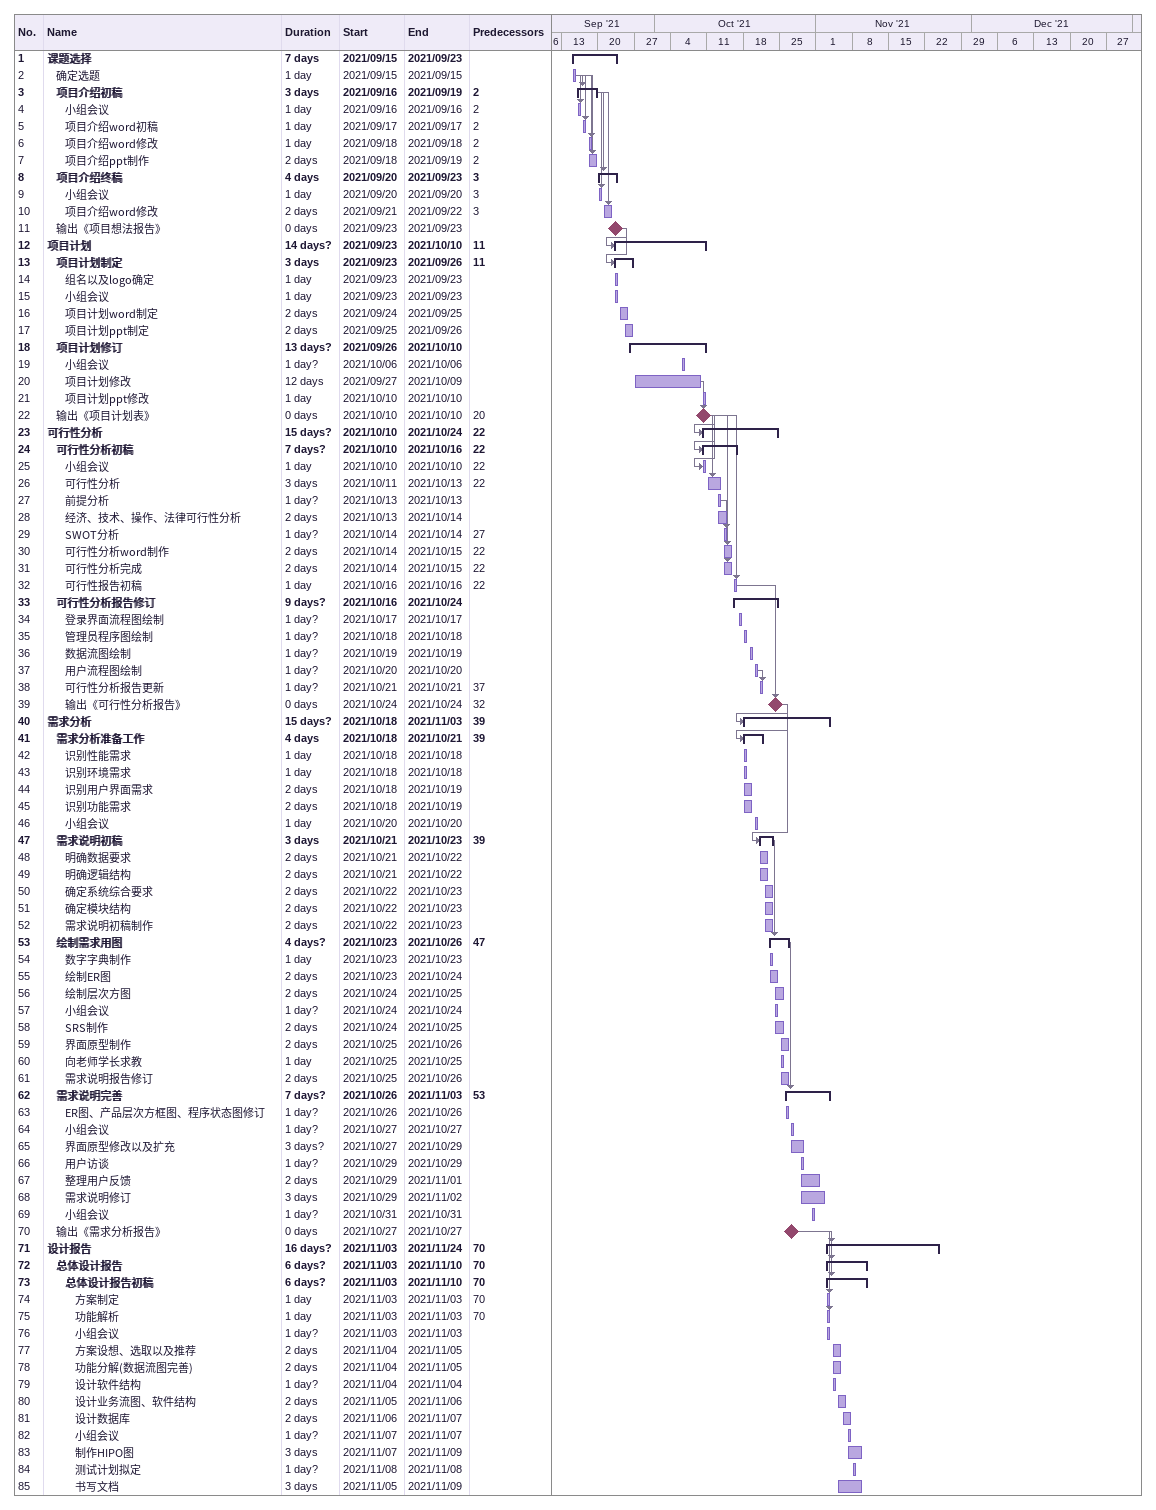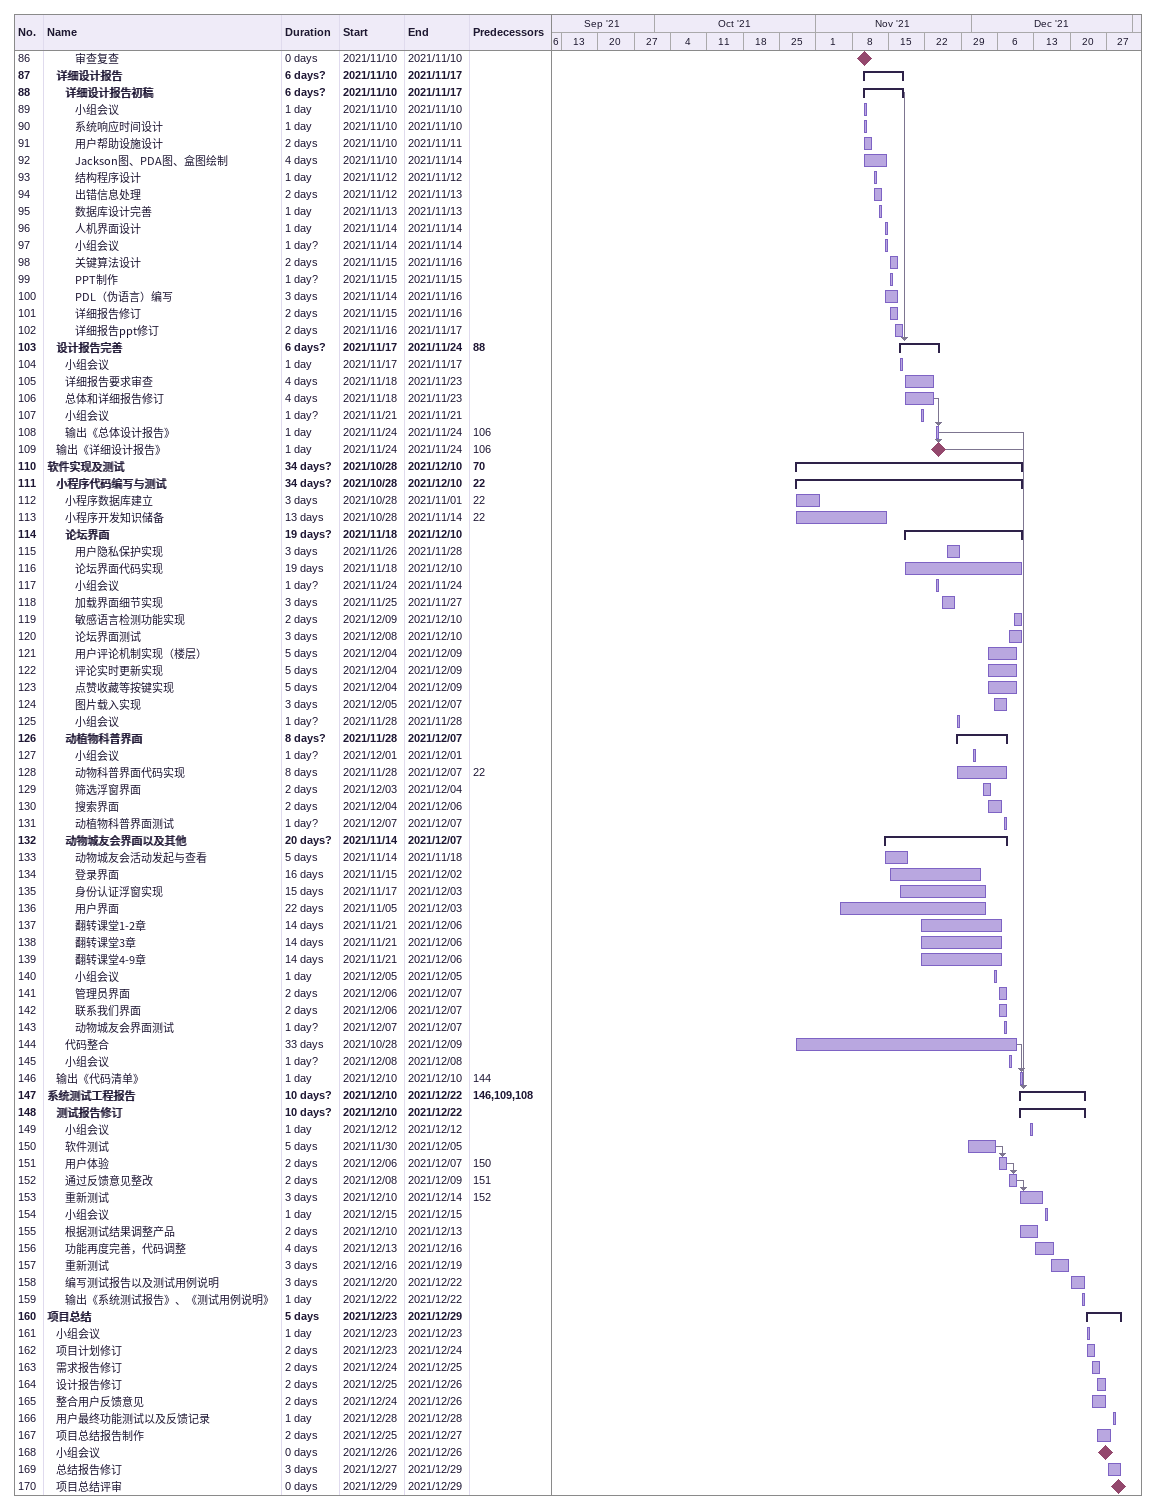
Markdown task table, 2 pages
| ID | Level | Task | Duration | Start | Finish | Predecessors |
|---|---|---|---|---|---|---|
| 1 | 1 | **课题选择** | 7d | 2021-09-15 | 2021-09-23 |  |
| 2 | 2 | 确定选题 | 1d | 2021-09-15 | 2021-09-15 |  |
| 3 | 2 | **项目介绍初稿** | 3d | 2021-09-16 | 2021-09-19 | 2 |
| 4 | 3 | 小组会议 | 1d | 2021-09-16 | 2021-09-16 | 2 |
| 5 | 3 | 项目介绍word初稿 | 1d | 2021-09-17 | 2021-09-17 | 2 |
| 6 | 3 | 项目介绍word修改 | 1d | 2021-09-18 | 2021-09-18 | 2 |
| 7 | 3 | 项目介绍ppt制作 | 2d | 2021-09-18 | 2021-09-19 | 2 |
| 8 | 2 | **项目介绍终稿** | 4d | 2021-09-20 | 2021-09-23 | 3 |
| 9 | 3 | 小组会议 | 1d | 2021-09-20 | 2021-09-20 | 3 |
| 10 | 3 | 项目介绍word修改 | 2d | 2021-09-21 | 2021-09-22 | 3 |
| 11 | 2 | 输出《项目想法报告》 | 0d | 2021-09-23 | 2021-09-23 |  |
| 12 | 1 | **项目计划** | 14d? | 2021-09-23 | 2021-10-10 | 11 |
| 13 | 2 | **项目计划制定** | 3d | 2021-09-23 | 2021-09-26 | 11 |
| 14 | 3 | 组名以及logo确定 | 1d | 2021-09-23 | 2021-09-23 |  |
| 15 | 3 | 小组会议 | 1d | 2021-09-23 | 2021-09-23 |  |
| 16 | 3 | 项目计划word制定 | 2d | 2021-09-24 | 2021-09-25 |  |
| 17 | 3 | 项目计划ppt制定 | 2d | 2021-09-25 | 2021-09-26 |  |
| 18 | 2 | **项目计划修订** | 13d? | 2021-09-26 | 2021-10-10 |  |
| 19 | 3 | 小组会议 | 1d? | 2021-10-06 | 2021-10-06 |  |
| 20 | 3 | 项目计划修改 | 12d | 2021-09-27 | 2021-10-09 |  |
| 21 | 3 | 项目计划ppt修改 | 1d | 2021-10-10 | 2021-10-10 |  |
| 22 | 2 | 输出《项目计划表》 | 0d | 2021-10-10 | 2021-10-10 | 20 |
| 23 | 1 | **可行性分析** | 15d? | 2021-10-10 | 2021-10-24 | 22 |
| 24 | 2 | **可行性分析初稿** | 7d? | 2021-10-10 | 2021-10-16 | 22 |
| 25 | 3 | 小组会议 | 1d | 2021-10-10 | 2021-10-10 | 22 |
| 26 | 3 | 可行性分析 | 3d | 2021-10-11 | 2021-10-13 | 22 |
| 27 | 3 | 前提分析 | 1d? | 2021-10-13 | 2021-10-13 |  |
| 28 | 3 | 经济、技术、操作、法律可行性分析 | 2d | 2021-10-13 | 2021-10-14 |  |
| 29 | 3 | SWOT分析 | 1d? | 2021-10-14 | 2021-10-14 | 27 |
| 30 | 3 | 可行性分析word制作 | 2d | 2021-10-14 | 2021-10-15 | 22 |
| 31 | 3 | 可行性分析完成 | 2d | 2021-10-14 | 2021-10-15 | 22 |
| 32 | 3 | 可行性报告初稿 | 1d | 2021-10-16 | 2021-10-16 | 22 |
| 33 | 2 | **可行性分析报告修订** | 9d? | 2021-10-16 | 2021-10-24 |  |
| 34 | 3 | 登录界面流程图绘制 | 1d? | 2021-10-17 | 2021-10-17 |  |
| 35 | 3 | 管理员程序图绘制 | 1d? | 2021-10-18 | 2021-10-18 |  |
| 36 | 3 | 数据流图绘制 | 1d? | 2021-10-19 | 2021-10-19 |  |
| 37 | 3 | 用户流程图绘制 | 1d? | 2021-10-20 | 2021-10-20 |  |
| 38 | 3 | 可行性分析报告更新 | 1d? | 2021-10-21 | 2021-10-21 | 37 |
| 39 | 3 | 输出《可行性分析报告》 | 0d | 2021-10-24 | 2021-10-24 | 32 |
| 40 | 1 | **需求分析** | 15d? | 2021-10-18 | 2021-11-03 | 39 |
| 41 | 2 | **需求分析准备工作** | 4d | 2021-10-18 | 2021-10-21 | 39 |
| 42 | 3 | 识别性能需求 | 1d | 2021-10-18 | 2021-10-18 |  |
| 43 | 3 | 识别环境需求 | 1d | 2021-10-18 | 2021-10-18 |  |
| 44 | 3 | 识别用户界面需求 | 2d | 2021-10-18 | 2021-10-19 |  |
| 45 | 3 | 识别功能需求 | 2d | 2021-10-18 | 2021-10-19 |  |
| 46 | 3 | 小组会议 | 1d | 2021-10-20 | 2021-10-20 |  |
| 47 | 2 | **需求说明初稿** | 3d | 2021-10-21 | 2021-10-23 | 39 |
| 48 | 3 | 明确数据要求 | 2d | 2021-10-21 | 2021-10-22 |  |
| 49 | 3 | 明确逻辑结构 | 2d | 2021-10-21 | 2021-10-22 |  |
| 50 | 3 | 确定系统综合要求 | 2d | 2021-10-22 | 2021-10-23 |  |
| 51 | 3 | 确定模块结构 | 2d | 2021-10-22 | 2021-10-23 |  |
| 52 | 3 | 需求说明初稿制作 | 2d | 2021-10-22 | 2021-10-23 |  |
| 53 | 2 | **绘制需求用图** | 4d? | 2021-10-23 | 2021-10-26 | 47 |
| 54 | 3 | 数字字典制作 | 1d | 2021-10-23 | 2021-10-23 |  |
| 55 | 3 | 绘制ER图 | 2d | 2021-10-23 | 2021-10-24 |  |
| 56 | 3 | 绘制层次方图 | 2d | 2021-10-24 | 2021-10-25 |  |
| 57 | 3 | 小组会议 | 1d? | 2021-10-24 | 2021-10-24 |  |
| 58 | 3 | SRS制作 | 2d | 2021-10-24 | 2021-10-25 |  |
| 59 | 3 | 界面原型制作 | 2d | 2021-10-25 | 2021-10-26 |  |
| 60 | 3 | 向老师学长求教 | 1d | 2021-10-25 | 2021-10-25 |  |
| 61 | 3 | 需求说明报告修订 | 2d | 2021-10-25 | 2021-10-26 |  |
| 62 | 2 | **需求说明完善** | 7d? | 2021-10-26 | 2021-11-03 | 53 |
| 63 | 3 | ER图、产品层次方框图、程序状态图修订 | 1d? | 2021-10-26 | 2021-10-26 |  |
| 64 | 3 | 小组会议 | 1d? | 2021-10-27 | 2021-10-27 |  |
| 65 | 3 | 界面原型修改以及扩充 | 3d? | 2021-10-27 | 2021-10-29 |  |
| 66 | 3 | 用户访谈 | 1d? | 2021-10-29 | 2021-10-29 |  |
| 67 | 3 | 整理用户反馈 | 2d | 2021-10-29 | 2021-11-01 |  |
| 68 | 3 | 需求说明修订 | 3d | 2021-10-29 | 2021-11-02 |  |
| 69 | 3 | 小组会议 | 1d? | 2021-10-31 | 2021-10-31 |  |
| 70 | 2 | 输出《需求分析报告》 | 0d | 2021-10-27 | 2021-10-27 |  |
| 71 | 1 | **设计报告** | 16d? | 2021-11-03 | 2021-11-24 | 70 |
| 72 | 2 | **总体设计报告** | 6d? | 2021-11-03 | 2021-11-10 | 70 |
| 73 | 3 | **总体设计报告初稿** | 6d? | 2021-11-03 | 2021-11-10 | 70 |
| 74 | 4 | 方案制定 | 1d | 2021-11-03 | 2021-11-03 | 70 |
| 75 | 4 | 功能解析 | 1d | 2021-11-03 | 2021-11-03 | 70 |
| 76 | 4 | 小组会议 | 1d? | 2021-11-03 | 2021-11-03 |  |
| 77 | 4 | 方案设想、选取以及推荐 | 2d | 2021-11-04 | 2021-11-05 |  |
| 78 | 4 | 功能分解(数据流图完善) | 2d | 2021-11-04 | 2021-11-05 |  |
| 79 | 4 | 设计软件结构 | 1d? | 2021-11-04 | 2021-11-04 |  |
| 80 | 4 | 设计业务流图、软件结构 | 2d | 2021-11-05 | 2021-11-06 |  |
| 81 | 4 | 设计数据库 | 2d | 2021-11-06 | 2021-11-07 |  |
| 82 | 4 | 小组会议 | 1d? | 2021-11-07 | 2021-11-07 |  |
| 83 | 4 | 制作HIPO图 | 3d | 2021-11-07 | 2021-11-09 |  |
| 84 | 4 | 测试计划拟定 | 1d? | 2021-11-08 | 2021-11-08 |  |
| 85 | 4 | 书写文档 | 3d | 2021-11-05 | 2021-11-09 |  |
| 86 | 4 | 审查复查 | 0d | 2021-11-10 | 2021-11-10 |  |
| 87 | 2 | **详细设计报告** | 6d? | 2021-11-10 | 2021-11-17 |  |
| 88 | 3 | **详细设计报告初稿** | 6d? | 2021-11-10 | 2021-11-17 |  |
| 89 | 4 | 小组会议 | 1d | 2021-11-10 | 2021-11-10 |  |
| 90 | 4 | 系统响应时间设计 | 1d | 2021-11-10 | 2021-11-10 |  |
| 91 | 4 | 用户帮助设施设计 | 2d | 2021-11-10 | 2021-11-11 |  |
| 92 | 4 | Jackson图、PDA图、盒图绘制 | 4d | 2021-11-10 | 2021-11-14 |  |
| 93 | 4 | 结构程序设计 | 1d | 2021-11-12 | 2021-11-12 |  |
| 94 | 4 | 出错信息处理 | 2d | 2021-11-12 | 2021-11-13 |  |
| 95 | 4 | 数据库设计完善 | 1d | 2021-11-13 | 2021-11-13 |  |
| 96 | 4 | 人机界面设计 | 1d | 2021-11-14 | 2021-11-14 |  |
| 97 | 4 | 小组会议 | 1d? | 2021-11-14 | 2021-11-14 |  |
| 98 | 4 | 关键算法设计 | 2d | 2021-11-15 | 2021-11-16 |  |
| 99 | 4 | PPT制作 | 1d? | 2021-11-15 | 2021-11-15 |  |
| 100 | 4 | PDL（伪语言）编写 | 3d | 2021-11-14 | 2021-11-16 |  |
| 101 | 4 | 详细报告修订 | 2d | 2021-11-15 | 2021-11-16 |  |
| 102 | 4 | 详细报告ppt修订 | 2d | 2021-11-16 | 2021-11-17 |  |
| 103 | 2 | **设计报告完善** | 6d? | 2021-11-17 | 2021-11-24 | 88 |
| 104 | 3 | 小组会议 | 1d | 2021-11-17 | 2021-11-17 |  |
| 105 | 3 | 详细报告要求审查 | 4d | 2021-11-18 | 2021-11-23 |  |
| 106 | 3 | 总体和详细报告修订 | 4d | 2021-11-18 | 2021-11-23 |  |
| 107 | 3 | 小组会议 | 1d? | 2021-11-21 | 2021-11-21 |  |
| 108 | 3 | 输出《总体设计报告》 | 1d | 2021-11-24 | 2021-11-24 | 106 |
| 109 | 2 | 输出《详细设计报告》 | 1d | 2021-11-24 | 2021-11-24 | 106 |
| 110 | 1 | **软件实现及测试** | 34d? | 2021-10-28 | 2021-12-10 | 70 |
| 111 | 2 | **小程序代码编写与测试** | 34d? | 2021-10-28 | 2021-12-10 | 22 |
| 112 | 3 | 小程序数据库建立 | 3d | 2021-10-28 | 2021-11-01 | 22 |
| 113 | 3 | 小程序开发知识储备 | 13d | 2021-10-28 | 2021-11-14 | 22 |
| 114 | 3 | **论坛界面** | 19d? | 2021-11-18 | 2021-12-10 |  |
| 115 | 4 | 用户隐私保护实现 | 3d | 2021-11-26 | 2021-11-28 |  |
| 116 | 4 | 论坛界面代码实现 | 19d | 2021-11-18 | 2021-12-10 |  |
| 117 | 4 | 小组会议 | 1d? | 2021-11-24 | 2021-11-24 |  |
| 118 | 4 | 加载界面细节实现 | 3d | 2021-11-25 | 2021-11-27 |  |
| 119 | 4 | 敏感语言检测功能实现 | 2d | 2021-12-09 | 2021-12-10 |  |
| 120 | 4 | 论坛界面测试 | 3d | 2021-12-08 | 2021-12-10 |  |
| 121 | 4 | 用户评论机制实现（楼层） | 5d | 2021-12-04 | 2021-12-09 |  |
| 122 | 4 | 评论实时更新实现 | 5d | 2021-12-04 | 2021-12-09 |  |
| 123 | 4 | 点赞收藏等按键实现 | 5d | 2021-12-04 | 2021-12-09 |  |
| 124 | 4 | 图片载入实现 | 3d | 2021-12-05 | 2021-12-07 |  |
| 125 | 4 | 小组会议 | 1d? | 2021-11-28 | 2021-11-28 |  |
| 126 | 3 | **动植物科普界面** | 8d? | 2021-11-28 | 2021-12-07 |  |
| 127 | 4 | 小组会议 | 1d? | 2021-12-01 | 2021-12-01 |  |
| 128 | 4 | 动物科普界面代码实现 | 8d | 2021-11-28 | 2021-12-07 | 22 |
| 129 | 4 | 筛选浮窗界面 | 2d | 2021-12-03 | 2021-12-04 |  |
| 130 | 4 | 搜索界面 | 2d | 2021-12-04 | 2021-12-06 |  |
| 131 | 4 | 动植物科普界面测试 | 1d? | 2021-12-07 | 2021-12-07 |  |
| 132 | 3 | **动物城友会界面以及其他** | 20d? | 2021-11-14 | 2021-12-07 |  |
| 133 | 4 | 动物城友会活动发起与查看 | 5d | 2021-11-14 | 2021-11-18 |  |
| 134 | 4 | 登录界面 | 16d | 2021-11-15 | 2021-12-02 |  |
| 135 | 4 | 身份认证浮窗实现 | 15d | 2021-11-17 | 2021-12-03 |  |
| 136 | 4 | 用户界面 | 22d | 2021-11-05 | 2021-12-03 |  |
| 137 | 4 | 翻转课堂1-2章 | 14d | 2021-11-21 | 2021-12-06 |  |
| 138 | 4 | 翻转课堂3章 | 14d | 2021-11-21 | 2021-12-06 |  |
| 139 | 4 | 翻转课堂4-9章 | 14d | 2021-11-21 | 2021-12-06 |  |
| 140 | 4 | 小组会议 | 1d | 2021-12-05 | 2021-12-05 |  |
| 141 | 4 | 管理员界面 | 2d | 2021-12-06 | 2021-12-07 |  |
| 142 | 4 | 联系我们界面 | 2d | 2021-12-06 | 2021-12-07 |  |
| 143 | 4 | 动物城友会界面测试 | 1d? | 2021-12-07 | 2021-12-07 |  |
| 144 | 3 | 代码整合 | 33d | 2021-10-28 | 2021-12-09 |  |
| 145 | 3 | 小组会议 | 1d? | 2021-12-08 | 2021-12-08 |  |
| 146 | 2 | 输出《代码清单》 | 1d | 2021-12-10 | 2021-12-10 | 144 |
| 147 | 1 | **系统测试工程报告** | 10d? | 2021-12-10 | 2021-12-22 | 146, 109, 108 |
| 148 | 2 | **测试报告修订** | 10d? | 2021-12-10 | 2021-12-22 |  |
| 149 | 3 | 小组会议 | 1d | 2021-12-12 | 2021-12-12 |  |
| 150 | 3 | 软件测试 | 5d | 2021-11-30 | 2021-12-05 |  |
| 151 | 3 | 用户体验 | 2d | 2021-12-06 | 2021-12-07 | 150 |
| 152 | 3 | 通过反馈意见整改 | 2d | 2021-12-08 | 2021-12-09 | 151 |
| 153 | 3 | 重新测试 | 3d | 2021-12-10 | 2021-12-14 | 152 |
| 154 | 3 | 小组会议 | 1d | 2021-12-15 | 2021-12-15 |  |
| 155 | 3 | 根据测试结果调整产品 | 2d | 2021-12-10 | 2021-12-13 |  |
| 156 | 3 | 功能再度完善，代码调整 | 4d | 2021-12-13 | 2021-12-16 |  |
| 157 | 3 | 重新测试 | 3d | 2021-12-16 | 2021-12-19 |  |
| 158 | 3 | 编写测试报告以及测试用例说明 | 3d | 2021-12-20 | 2021-12-22 |  |
| 159 | 3 | 输出《系统测试报告》、《测试用例说明》 | 1d | 2021-12-22 | 2021-12-22 |  |
| 160 | 1 | **项目总结** | 5d | 2021-12-23 | 2021-12-29 |  |
| 161 | 2 | 小组会议 | 1d | 2021-12-23 | 2021-12-23 |  |
| 162 | 2 | 项目计划修订 | 2d | 2021-12-23 | 2021-12-24 |  |
| 163 | 2 | 需求报告修订 | 2d | 2021-12-24 | 2021-12-25 |  |
| 164 | 2 | 设计报告修订 | 2d | 2021-12-25 | 2021-12-26 |  |
| 165 | 2 | 整合用户反馈意见 | 2d | 2021-12-24 | 2021-12-26 |  |
| 166 | 2 | 用户最终功能测试以及反馈记录 | 1d | 2021-12-28 | 2021-12-28 |  |
| 167 | 2 | 项目总结报告制作 | 2d | 2021-12-25 | 2021-12-27 |  |
| 168 | 2 | 小组会议 | 0d | 2021-12-26 | 2021-12-26 |  |
| 169 | 2 | 总结报告修订 | 3d | 2021-12-27 | 2021-12-29 |  |
| 170 | 2 | 项目总结评审 | 0d | 2021-12-29 | 2021-12-29 |  |
